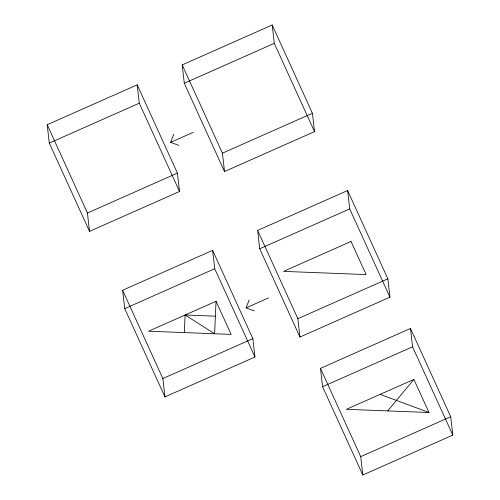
<?xml version="1.0" encoding="UTF-8"?>
<svg xmlns="http://www.w3.org/2000/svg" width="500" height="500" viewBox="0 0 500 500"><rect width="100%" height="100%" fill="white"/><g stroke="black" fill="none" stroke-linecap="round" stroke-linejoin="round"><path stroke-width="0.75" d="M184.331 332.594L185.106 315.012L215.387 316.181M216.038 301.3L231.125 334.4L148.544 331.213L216.038 301.3L214.613 333.762L185.106 315.012M178.787 145.375L170.65 142.35L173.762 134.338M254.219 310.9L246.081 307.875L249.194 299.869M387.688 410.913L413.894 379.4L428.981 412.506L346.394 409.319L413.894 379.4M47.2 124.725L137.194 84.838L177.425 173.119L179.519 191.475L89.519 231.369L49.294 143.088L47.2 124.725L87.431 213.012L89.519 231.369M182.194 64.894L272.188 25L312.419 113.281L314.513 131.637L224.513 171.531L184.281 83.25L182.194 64.894L222.425 153.175L224.513 171.531M49.294 143.088L139.288 103.194L137.194 84.838M184.281 83.25L274.281 43.356L272.188 25M170.65 142.35L193.15 132.375M87.431 213.012L177.425 173.119M222.425 153.175L312.419 113.281M122.631 290.256L212.625 250.362L252.856 338.65L254.95 357.006L164.95 396.894L124.725 308.612L122.631 290.256L162.862 378.537L164.95 396.894M257.625 230.419L347.619 190.531L387.85 278.812L389.944 297.169L299.944 337.056L259.713 248.775L257.625 230.419L297.856 318.7L299.944 337.056M124.725 308.612L214.719 268.725L212.625 250.362M259.713 248.775L349.712 208.888L347.619 190.531M246.081 307.875L268.581 297.906M162.862 378.537L252.856 338.65M297.856 318.7L387.85 278.812M320.481 368.363L410.481 328.469L450.706 416.75L452.8 435.106L362.806 475L322.575 386.719L320.481 368.363L360.712 456.644L362.806 475M322.575 386.719L412.569 346.825L410.481 328.469M360.712 456.644L450.706 416.75M380.144 394.363L428.981 412.506M274.281 43.356L314.513 131.637M349.712 208.888L389.944 297.169M412.569 346.825L452.8 435.106M139.288 103.194L179.519 191.475M214.719 268.725L254.95 357.006M351.031 241.462L283.538 271.381L366.119 274.569L351.031 241.462"/></g></svg>
